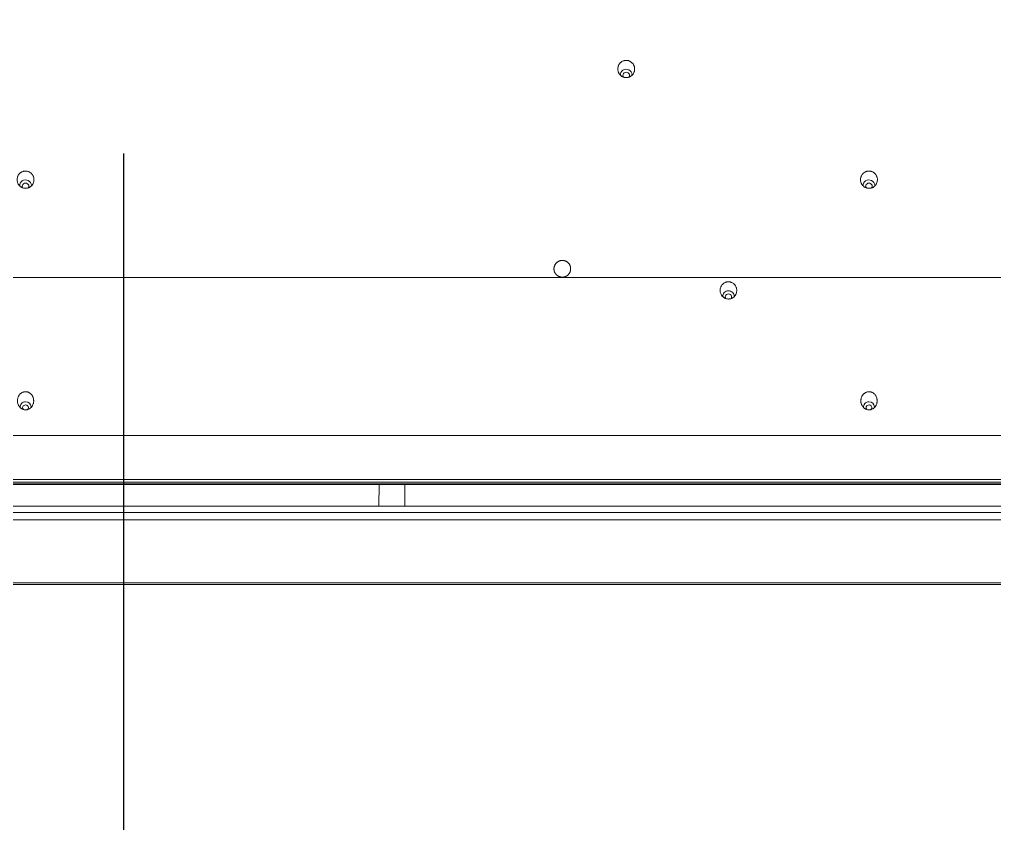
# Model space of a CAD drawing. Header units: inches. Extents: x 3778 to 56227, y -16914 to 35091.
# Drawn here: x 38908.3 to 39023.2, y -10695.9 to -10601.2 of the extents above; entities that cross this region are included whole.
import ezdxf

# ---------------------------------------------------------------- set-up
doc = ezdxf.new("R2010")
doc.units = ezdxf.units.IN
doc.header["$LTSCALE"] = 100
doc.header["$MEASUREMENT"] = 0
doc.linetypes.add('DH-HID2', pattern=[1.2, 0.8, -0.4])
doc.layers.add('2-con', color=2, linetype='Continuous')
doc.layers.add('FU-FURM', color=251, linetype='DH-HID2')
doc.layers.add('mark-B', color=2, linetype='Continuous', lineweight=20)

# ---------------------------------------------------------------- blocks, each defined once
blk = doc.blocks.new('cjscjdeh')
at = {"layer": 'FU-FURM', "color": 8}
blk.add_lwpolyline([(146783.52, 71606.88), (147918.52, 71606.88, -0.414214), (147938.52, 71586.88), (147938.52, 69426.88, -0.414214), (147918.52, 69406.88), (146783.52, 69406.88, -0.414214), (146763.52, 69426.88), (146763.52, 71586.88, -0.414214)], format="xyb", close=True, dxfattribs=at)
blk = doc.blocks.new('무풍1way 일반')
at = {"layer": 'mark-B'}
for p, q in [((-272.12, -402.05), (-272.13, -399.52)), ((-272.12, -402.05), (-272.13, -399.52)), ((-269.11, -402.05), (-269.09, -399.52)), ((-269.11, -402.05), (-269.09, -399.52))]:
    blk.add_line(p, q, dxfattribs=at)
for centre, major_axis, start_param, end_param in [((-326.84, -411.21), (-0.641, 0), 6.140244, 6.283185), ((-326.84, -411.21), (-0.641, 0), 0, 1.570794), ((-326.84, -411.11), (0.346, 0), 2.274711, 6.283185), ((-326.84, -411.21), (-0.641, 0), 1.570794, 3.322627), ((-326.84, -411.11), (0.346, 0), 0, 0.786376), ((-227.44, -411.21), (-0.641, 0), 6.140244, 6.283185), ((-227.44, -411.21), (-0.641, 0), 0, 1.570794), ((-227.44, -411.11), (0.346, 0), 2.274711, 6.283185), ((-227.44, -411.21), (-0.641, 0), 1.570794, 3.322627), ((-227.44, -411.11), (0.346, 0), 0, 0.786376), ((-310.28, -424.16), (0.372, 0), 2.50954, 6.283185), ((-310.28, -424.16), (0.372, 0), 0, 0.653554), ((-310.28, -424.26), (-0.666, 0), 6.13553, 6.283185), ((-310.28, -424.26), (-0.666, 0), 0, 1.5708), ((-310.28, -424.26), (-0.666, 0), 1.570794, 3.286499), ((-326.84, -437.3), (-0.681, 0), 6.121197, 6.283185), ((-326.84, -437.3), (-0.681, 0), 0, 3.287283), ((-326.84, -437.2), (0.387, 0), 2.50895, 6.283185), ((-326.84, -437.2), (0.387, 0), 0, 0.657572), ((-227.44, -437.3), (-0.681, 0), 6.121197, 6.283185), ((-227.44, -437.3), (-0.681, 0), 0, 3.287283), ((-227.44, -437.2), (0.387, 0), 2.50895, 6.283185), ((-227.44, -437.2), (0.387, 0), 0, 0.657668), ((-298.23, -450.34), (-0.681, 0), 0, 3.289247), ((-298.23, -450.34), (-0.681, 0), 6.147509, 6.283185), ((-298.23, -450.25), (0.387, 0), 2.532313, 6.283185), ((-298.23, -450.25), (0.387, 0), 0, 0.61448)]:
    blk.add_ellipse(centre, major_axis=major_axis, ratio=0.913545, start_param=start_param, end_param=end_param, dxfattribs=at)
for points, degree in [([(-425.15, -390.27), (-283.44, -390.27), (-141.72, -390.27), (0, -390.27)], 3), ([(-425.15, -390.27), (-283.44, -390.27), (-141.72, -390.27), (0, -390.27)], 3), ([(-426.89, -399.52), (-213.45, -399.52), (0, -399.52)], 2), ([(-426.89, -399.52), (-213.45, -399.52), (0, -399.52)], 2), ([(-427.34, -402.34), (-284.89, -402.34), (-142.45, -402.34), (0, -402.34)], 3), ([(0, -402.66), (-142.45, -402.66), (-284.89, -402.66), (-427.34, -402.66)], 3), ([(0, -407.82), (-145.51, -407.82), (-291.01, -407.82), (-436.52, -407.82)], 3), ([(0, -426.45), (-146.42, -426.45), (-292.84, -426.45), (-439.26, -426.45)], 3), ([(-290.03, -426.73), (-290.25, -426.54), (-290.83, -426.44), (-291.36, -426.68), (-291.68, -427.17), (-291.68, -427.46)], 2)]:
    blk.add_open_spline(points, degree=degree, dxfattribs=at)
for points, degree, knots in [([(0, -390.48), (-70.86, -390.48), (-141.72, -390.48), (-248.01, -390.48), (-301.15, -390.48), (-363.15, -390.48), (-394.15, -390.48), (-411.87, -390.48), (-420.73, -390.48), (-425.15, -390.48)], 3, [0, 0, 0, 0, 0.5, 0.5, 0.75, 0.875, 0.9375, 0.96875, 1, 1, 1, 1]), ([(0, -390.48), (-70.86, -390.48), (-141.72, -390.48), (-248.01, -390.48), (-301.15, -390.48), (-363.15, -390.48), (-394.15, -390.48), (-411.87, -390.48), (-420.73, -390.48), (-425.15, -390.48)], 3, [0, 0, 0, 0, 0.5, 0.5, 0.75, 0.875, 0.9375, 0.96875, 1, 1, 1, 1]), ([(-426.89, -398.74), (-422.45, -398.74), (-418, -398.74), (-409.11, -398.74), (-404.66, -398.74), (-391.32, -398.74), (-382.43, -398.74), (-355.74, -398.74), (-302.38, -398.74), (-249.02, -398.74), (-142.3, -398.74), (-71.15, -398.74), (0, -398.74)], 3, [0, 0, 0, 0, 0.03125, 0.03125, 0.0625, 0.0625, 0.125, 0.125, 0.25, 0.5, 0.5, 1, 1, 1, 1]), ([(-426.89, -398.74), (-422.45, -398.74), (-418, -398.74), (-409.11, -398.74), (-404.66, -398.74), (-391.32, -398.74), (-382.43, -398.74), (-355.74, -398.74), (-302.38, -398.74), (-249.02, -398.74), (-142.3, -398.74), (-71.15, -398.74), (0, -398.74)], 3, [0, 0, 0, 0, 0.03125, 0.03125, 0.0625, 0.0625, 0.125, 0.125, 0.25, 0.5, 0.5, 1, 1, 1, 1]), ([(0, -397.9), (-35.56, -397.9), (-106.68, -397.9), (-213.36, -397.9), (-302.26, -397.9), (-364.49, -397.9), (-395.6, -397.9), (-413.38, -397.9), (-422.27, -397.9), (-426.72, -397.9)], 3, [0, 0, 0, 0, 0.25, 0.5, 0.75, 0.875, 0.9375, 0.96875, 1, 1, 1, 1]), ([(0, -397.9), (-35.56, -397.9), (-106.68, -397.9), (-213.36, -397.9), (-302.26, -397.9), (-364.49, -397.9), (-395.6, -397.9), (-413.38, -397.9), (-422.27, -397.9), (-426.72, -397.9)], 3, [0, 0, 0, 0, 0.25, 0.5, 0.75, 0.875, 0.9375, 0.96875, 1, 1, 1, 1]), ([(-426.89, -402.05), (-422.44, -402.05), (-418, -402.05), (-409.1, -402.05), (-404.66, -402.05), (-391.32, -402.05), (-382.42, -402.05), (-355.74, -402.05), (-337.96, -402.05), (-284.59, -402.05), (-249.02, -402.05), (-142.3, -402.05), (-71.15, -402.05), (0, -402.05)], 3, [0, 0, 0, 0, 0.03125, 0.03125, 0.0625, 0.0625, 0.125, 0.125, 0.25, 0.25, 0.5, 0.5, 1, 1, 1, 1]), ([(0, -402.14), (-71.15, -402.14), (-142.3, -402.14), (-249.02, -402.14), (-284.59, -402.14), (-337.95, -402.14), (-355.74, -402.14), (-382.42, -402.14), (-391.31, -402.14), (-404.65, -402.14), (-409.1, -402.14), (-417.99, -402.14), (-422.44, -402.14), (-426.89, -402.14)], 3, [0, 0, 0, 0, 0.5, 0.5, 0.75, 0.75, 0.875, 0.875, 0.9375, 0.9375, 0.96875, 0.96875, 1, 1, 1, 1]), ([(-325.97, -411.49), (-325.94, -411.55), (-325.92, -411.61), (-325.9, -411.71), (-325.9, -411.74), (-325.89, -411.79), (-325.89, -411.81), (-325.89, -411.84), (-325.89, -411.86), (-325.88, -411.94), (-325.89, -412.01), (-325.9, -412.11), (-325.91, -412.14), (-325.92, -412.19), (-325.92, -412.2), (-325.93, -412.24), (-325.93, -412.25), (-325.96, -412.33), (-325.98, -412.39), (-326.03, -412.48), (-326.05, -412.51), (-326.07, -412.55), (-326.08, -412.57), (-326.1, -412.59), (-326.11, -412.61), (-326.16, -412.67), (-326.21, -412.72), (-326.28, -412.78), (-326.31, -412.8), (-326.35, -412.83), (-326.36, -412.84), (-326.39, -412.86), (-326.41, -412.87), (-326.48, -412.91), (-326.54, -412.93), (-326.64, -412.96), (-326.67, -412.97), (-326.73, -412.98), (-326.77, -412.98), (-326.87, -412.99), (-326.93, -412.98), (-327.02, -412.97), (-327.03, -412.96), (-327.06, -412.96), (-327.08, -412.95), (-327.13, -412.94), (-327.16, -412.93), (-327.22, -412.9), (-327.25, -412.89), (-327.31, -412.85), (-327.34, -412.83), (-327.42, -412.78), (-327.47, -412.73), (-327.56, -412.63), (-327.6, -412.58), (-327.65, -412.5), (-327.67, -412.47), (-327.69, -412.42), (-327.7, -412.41), (-327.71, -412.38), (-327.72, -412.36), (-327.75, -412.29), (-327.77, -412.22), (-327.78, -412.14), (-327.78, -412.12), (-327.79, -412.09), (-327.79, -412.07), (-327.8, -412.02), (-327.8, -411.99), (-327.8, -411.89), (-327.8, -411.83), (-327.79, -411.74), (-327.79, -411.73), (-327.78, -411.7), (-327.78, -411.68), (-327.77, -411.63), (-327.76, -411.6), (-327.73, -411.5), (-327.7, -411.44), (-327.67, -411.37), (-327.66, -411.35), (-327.64, -411.33), (-327.63, -411.31), (-327.61, -411.27), (-327.59, -411.24), (-327.53, -411.16), (-327.48, -411.12), (-327.42, -411.06), (-327.41, -411.05), (-327.38, -411.03), (-327.37, -411.02), (-327.32, -410.99), (-327.3, -410.97), (-327.21, -410.93), (-327.15, -410.9), (-327.07, -410.88), (-327.05, -410.87), (-327.02, -410.87), (-327, -410.86), (-326.95, -410.85), (-326.89, -410.85), (-326.82, -410.85), (-326.77, -410.85), (-326.75, -410.85), (-326.72, -410.86), (-326.71, -410.86), (-326.62, -410.87), (-326.56, -410.89), (-326.48, -410.93), (-326.47, -410.93), (-326.44, -410.95), (-326.39, -410.97), (-326.32, -411.02), (-326.27, -411.06), (-326.24, -411.09), (-326.22, -411.1), (-326.2, -411.13), (-326.19, -411.14), (-326.13, -411.2), (-326.09, -411.25), (-326.05, -411.32), (-326.04, -411.34), (-326.02, -411.37), (-326.01, -411.4), (-325.99, -411.43), (-325.98, -411.46), (-325.97, -411.47), (-325.97, -411.49)], 3, [0, 0, 0, 0, 0.03125, 0.03125, 0.046875, 0.046875, 0.054687, 0.054687, 0.0625, 0.0625, 0.09375, 0.09375, 0.109375, 0.109375, 0.117187, 0.117187, 0.125, 0.125, 0.15625, 0.15625, 0.171875, 0.171875, 0.179687, 0.179687, 0.1875, 0.1875, 0.21875, 0.21875, 0.234375, 0.234375, 0.242187, 0.242187, 0.25, 0.25, 0.28125, 0.28125, 0.296875, 0.296875, 0.3125, 0.3125, 0.34375, 0.34375, 0.351562, 0.351562, 0.359375, 0.359375, 0.375, 0.375, 0.390625, 0.390625, 0.40625, 0.40625, 0.4375, 0.4375, 0.46875, 0.46875, 0.484375, 0.484375, 0.492187, 0.492187, 0.5, 0.5, 0.53125, 0.53125, 0.539062, 0.539062, 0.546875, 0.546875, 0.5625, 0.5625, 0.59375, 0.59375, 0.601562, 0.601562, 0.609375, 0.609375, 0.625, 0.625, 0.65625, 0.65625, 0.664062, 0.664062, 0.671875, 0.671875, 0.6875, 0.6875, 0.71875, 0.71875, 0.726562, 0.726562, 0.734375, 0.734375, 0.75, 0.75, 0.78125, 0.78125, 0.789062, 0.789062, 0.796875, 0.796875, 0.8125, 0.828125, 0.828125, 0.835937, 0.835937, 0.84375, 0.84375, 0.875, 0.875, 0.882812, 0.882812, 0.890625, 0.90625, 0.921875, 0.921875, 0.929687, 0.929687, 0.9375, 0.9375, 0.96875, 0.96875, 0.976562, 0.976562, 0.984375, 0.992187, 0.992187, 1, 1, 1, 1]), ([(-226.56, -411.49), (-226.53, -411.55), (-226.51, -411.61), (-226.49, -411.71), (-226.49, -411.74), (-226.48, -411.79), (-226.48, -411.81), (-226.48, -411.84), (-226.48, -411.86), (-226.48, -411.94), (-226.48, -412.01), (-226.49, -412.11), (-226.5, -412.14), (-226.51, -412.19), (-226.51, -412.2), (-226.52, -412.24), (-226.52, -412.25), (-226.55, -412.33), (-226.57, -412.39), (-226.62, -412.48), (-226.64, -412.51), (-226.66, -412.55), (-226.67, -412.57), (-226.69, -412.59), (-226.7, -412.61), (-226.75, -412.67), (-226.8, -412.72), (-226.87, -412.78), (-226.9, -412.8), (-226.94, -412.83), (-226.95, -412.84), (-226.98, -412.86), (-227, -412.87), (-227.07, -412.91), (-227.13, -412.93), (-227.23, -412.96), (-227.26, -412.97), (-227.33, -412.98), (-227.36, -412.98), (-227.46, -412.99), (-227.52, -412.98), (-227.61, -412.97), (-227.62, -412.96), (-227.66, -412.96), (-227.67, -412.95), (-227.72, -412.94), (-227.75, -412.93), (-227.81, -412.9), (-227.84, -412.89), (-227.9, -412.85), (-227.93, -412.83), (-228.01, -412.78), (-228.06, -412.73), (-228.15, -412.63), (-228.19, -412.58), (-228.24, -412.5), (-228.26, -412.47), (-228.28, -412.42), (-228.29, -412.41), (-228.3, -412.38), (-228.31, -412.36), (-228.34, -412.29), (-228.36, -412.22), (-228.37, -412.14), (-228.38, -412.12), (-228.38, -412.09), (-228.38, -412.07), (-228.39, -412.02), (-228.39, -411.99), (-228.4, -411.89), (-228.39, -411.83), (-228.38, -411.74), (-228.38, -411.73), (-228.37, -411.7), (-228.37, -411.68), (-228.36, -411.63), (-228.35, -411.6), (-228.32, -411.5), (-228.3, -411.44), (-228.26, -411.37), (-228.25, -411.35), (-228.23, -411.33), (-228.22, -411.31), (-228.2, -411.27), (-228.18, -411.24), (-228.12, -411.16), (-228.07, -411.12), (-228.01, -411.06), (-228, -411.05), (-227.97, -411.03), (-227.96, -411.02), (-227.92, -410.99), (-227.89, -410.97), (-227.8, -410.93), (-227.74, -410.9), (-227.66, -410.88), (-227.64, -410.87), (-227.61, -410.87), (-227.59, -410.86), (-227.55, -410.85), (-227.48, -410.85), (-227.41, -410.85), (-227.36, -410.85), (-227.35, -410.85), (-227.31, -410.86), (-227.3, -410.86), (-227.21, -410.87), (-227.15, -410.89), (-227.07, -410.93), (-227.06, -410.93), (-227.03, -410.95), (-226.99, -410.97), (-226.92, -411.02), (-226.86, -411.06), (-226.83, -411.09), (-226.81, -411.1), (-226.79, -411.13), (-226.78, -411.14), (-226.72, -411.2), (-226.68, -411.25), (-226.64, -411.32), (-226.63, -411.34), (-226.61, -411.37), (-226.6, -411.4), (-226.58, -411.43), (-226.57, -411.46), (-226.56, -411.47), (-226.56, -411.49)], 3, [0, 0, 0, 0, 0.03125, 0.03125, 0.046875, 0.046875, 0.054687, 0.054687, 0.0625, 0.0625, 0.09375, 0.09375, 0.109375, 0.109375, 0.117187, 0.117187, 0.125, 0.125, 0.15625, 0.15625, 0.171875, 0.171875, 0.179687, 0.179687, 0.1875, 0.1875, 0.21875, 0.21875, 0.234375, 0.234375, 0.242187, 0.242187, 0.25, 0.25, 0.28125, 0.28125, 0.296875, 0.296875, 0.3125, 0.3125, 0.34375, 0.34375, 0.351563, 0.351563, 0.359375, 0.359375, 0.375, 0.375, 0.390625, 0.390625, 0.40625, 0.40625, 0.4375, 0.4375, 0.46875, 0.46875, 0.484375, 0.484375, 0.492188, 0.492188, 0.5, 0.5, 0.53125, 0.53125, 0.539063, 0.539063, 0.546875, 0.546875, 0.5625, 0.5625, 0.59375, 0.59375, 0.601563, 0.601563, 0.609375, 0.609375, 0.625, 0.625, 0.65625, 0.65625, 0.664063, 0.664063, 0.671875, 0.671875, 0.6875, 0.6875, 0.71875, 0.71875, 0.726563, 0.726563, 0.734375, 0.734375, 0.75, 0.75, 0.78125, 0.78125, 0.789063, 0.789063, 0.796875, 0.796875, 0.8125, 0.828125, 0.828125, 0.835938, 0.835938, 0.84375, 0.84375, 0.875, 0.875, 0.882813, 0.882813, 0.890625, 0.90625, 0.921875, 0.921875, 0.929688, 0.929688, 0.9375, 0.9375, 0.96875, 0.96875, 0.976563, 0.976563, 0.984375, 0.992188, 0.992188, 1, 1, 1, 1]), ([(-309.45, -424.36), (-309.42, -424.42), (-309.39, -424.48), (-309.34, -424.6), (-309.33, -424.66), (-309.31, -424.74), (-309.31, -424.76), (-309.3, -424.79), (-309.3, -424.84), (-309.29, -424.92), (-309.3, -424.98), (-309.3, -425.03), (-309.3, -425.05), (-309.31, -425.08), (-309.31, -425.1), (-309.33, -425.18), (-309.34, -425.24), (-309.38, -425.33), (-309.39, -425.36), (-309.42, -425.4), (-309.42, -425.42), (-309.44, -425.45), (-309.45, -425.46), (-309.49, -425.53), (-309.53, -425.58), (-309.6, -425.65), (-309.62, -425.67), (-309.67, -425.72), (-309.7, -425.74), (-309.78, -425.79), (-309.84, -425.82), (-309.93, -425.86), (-309.96, -425.88), (-310.02, -425.9), (-310.08, -425.91), (-310.15, -425.92), (-310.2, -425.93), (-310.21, -425.93), (-310.25, -425.93), (-310.26, -425.93), (-310.34, -425.93), (-310.41, -425.92), (-310.51, -425.9), (-310.54, -425.89), (-310.6, -425.87), (-310.63, -425.86), (-310.72, -425.82), (-310.78, -425.79), (-310.84, -425.74), (-310.86, -425.73), (-310.88, -425.71), (-310.92, -425.68), (-310.98, -425.62), (-311.02, -425.58), (-311.05, -425.54), (-311.06, -425.52), (-311.08, -425.5), (-311.09, -425.48), (-311.13, -425.41), (-311.16, -425.36), (-311.2, -425.26), (-311.21, -425.23), (-311.23, -425.17), (-311.23, -425.14), (-311.25, -425.04), (-311.26, -424.98), (-311.26, -424.88), (-311.25, -424.85), (-311.25, -424.78), (-311.24, -424.75), (-311.23, -424.65), (-311.21, -424.59), (-311.18, -424.52), (-311.17, -424.5), (-311.16, -424.47), (-311.14, -424.43), (-311.1, -424.36), (-311.06, -424.3), (-311.03, -424.27), (-311.02, -424.25), (-311, -424.23), (-310.99, -424.22), (-310.93, -424.16), (-310.88, -424.11), (-310.8, -424.06), (-310.77, -424.04), (-310.73, -424.02), (-310.71, -424.01), (-310.69, -423.99), (-310.67, -423.99), (-310.6, -423.95), (-310.53, -423.93), (-310.45, -423.92), (-310.44, -423.91), (-310.4, -423.91), (-310.39, -423.91), (-310.34, -423.9), (-310.31, -423.9), (-310.21, -423.9), (-310.14, -423.91), (-310.05, -423.93), (-310.01, -423.94), (-309.95, -423.96), (-309.89, -423.98), (-309.83, -424.01), (-309.79, -424.03), (-309.77, -424.04), (-309.75, -424.06), (-309.73, -424.07), (-309.67, -424.12), (-309.62, -424.16), (-309.55, -424.23), (-309.53, -424.26), (-309.49, -424.31), (-309.47, -424.34), (-309.45, -424.36)], 3, [0, 0, 0, 0, 0.03125, 0.03125, 0.0625, 0.0625, 0.070312, 0.070312, 0.078125, 0.09375, 0.109375, 0.109375, 0.117187, 0.117187, 0.125, 0.125, 0.15625, 0.15625, 0.171875, 0.171875, 0.179687, 0.179687, 0.1875, 0.1875, 0.21875, 0.21875, 0.234375, 0.234375, 0.25, 0.25, 0.28125, 0.28125, 0.296875, 0.296875, 0.3125, 0.328125, 0.328125, 0.335937, 0.335937, 0.34375, 0.34375, 0.375, 0.375, 0.390625, 0.390625, 0.40625, 0.40625, 0.4375, 0.4375, 0.445312, 0.445312, 0.453125, 0.46875, 0.484375, 0.484375, 0.492187, 0.492187, 0.5, 0.5, 0.53125, 0.53125, 0.546875, 0.546875, 0.5625, 0.5625, 0.59375, 0.59375, 0.609375, 0.609375, 0.625, 0.625, 0.65625, 0.65625, 0.664062, 0.664062, 0.671875, 0.6875, 0.703125, 0.703125, 0.710937, 0.710937, 0.71875, 0.71875, 0.75, 0.75, 0.765625, 0.765625, 0.773437, 0.773437, 0.78125, 0.78125, 0.8125, 0.8125, 0.820312, 0.820312, 0.828125, 0.828125, 0.84375, 0.84375, 0.875, 0.875, 0.890625, 0.890625, 0.90625, 0.921875, 0.921875, 0.929687, 0.929687, 0.9375, 0.9375, 0.96875, 0.96875, 0.984375, 0.984375, 1, 1, 1, 1]), ([(-291.68, -427.46), (-291.68, -427.85), (-291.15, -428.42), (-290.37, -428.47), (-289.77, -427.97), (-289.69, -427.33), (-289.84, -426.91), (-290.03, -426.73)], 2, [0, 0, 0, 0.187857, 0.375715, 0.563572, 0.751429, 0.875715, 1, 1, 1]), ([(-327.84, -437.9), (-327.83, -437.83), (-327.81, -437.7), (-327.77, -437.58), (-327.74, -437.5), (-327.73, -437.49), (-327.71, -437.46), (-327.69, -437.42), (-327.65, -437.35), (-327.6, -437.3), (-327.57, -437.26), (-327.56, -437.25), (-327.54, -437.22), (-327.53, -437.21), (-327.47, -437.16), (-327.41, -437.12), (-327.33, -437.06), (-327.3, -437.05), (-327.26, -437.03), (-327.24, -437.02), (-327.21, -437.01), (-327.19, -437), (-327.12, -436.97), (-327.05, -436.96), (-326.97, -436.94), (-326.95, -436.94), (-326.92, -436.94), (-326.9, -436.94), (-326.85, -436.94), (-326.82, -436.94), (-326.72, -436.94), (-326.66, -436.95), (-326.53, -436.99), (-326.47, -437.01), (-326.38, -437.05), (-326.35, -437.07), (-326.31, -437.1), (-326.29, -437.11), (-326.27, -437.13), (-326.25, -437.14), (-326.19, -437.19), (-326.14, -437.23), (-326.09, -437.29), (-326.08, -437.31), (-326.06, -437.33), (-326.05, -437.35), (-326.02, -437.39), (-326, -437.42), (-325.95, -437.5), (-325.92, -437.56), (-325.88, -437.69), (-325.87, -437.75), (-325.85, -437.85), (-325.85, -437.88), (-325.85, -437.95), (-325.85, -437.98), (-325.85, -438.08), (-325.86, -438.14), (-325.89, -438.24), (-325.9, -438.27), (-325.91, -438.31), (-325.92, -438.33), (-325.93, -438.36), (-325.94, -438.38), (-325.97, -438.45), (-326.01, -438.51), (-326.05, -438.57), (-326.06, -438.59), (-326.08, -438.61), (-326.09, -438.62), (-326.13, -438.66), (-326.15, -438.69), (-326.22, -438.75), (-326.27, -438.79), (-326.35, -438.84), (-326.36, -438.84), (-326.39, -438.86), (-326.43, -438.88), (-326.51, -438.92), (-326.57, -438.93), (-326.62, -438.95), (-326.64, -438.95), (-326.67, -438.96), (-326.69, -438.96), (-326.77, -438.97), (-326.83, -438.98), (-326.93, -438.97), (-326.97, -438.97), (-327.03, -438.96), (-327.06, -438.95), (-327.16, -438.92), (-327.22, -438.9), (-327.3, -438.86), (-327.31, -438.85), (-327.34, -438.84), (-327.38, -438.81), (-327.45, -438.76), (-327.5, -438.72), (-327.55, -438.68), (-327.57, -438.65), (-327.64, -438.58), (-327.67, -438.52), (-327.71, -438.45), (-327.72, -438.44), (-327.74, -438.41), (-327.74, -438.39), (-327.76, -438.35), (-327.77, -438.32), (-327.81, -438.22), (-327.82, -438.16), (-327.83, -438.06), (-327.84, -438.03), (-327.84, -437.96), (-327.84, -437.93), (-327.84, -437.9)], 3, [0, 0, 0, 0, 0.03125, 0.0625, 0.0625, 0.070312, 0.070312, 0.078125, 0.09375, 0.109375, 0.109375, 0.117187, 0.117187, 0.125, 0.125, 0.15625, 0.15625, 0.171875, 0.171875, 0.179688, 0.179688, 0.1875, 0.1875, 0.21875, 0.21875, 0.226563, 0.226563, 0.234375, 0.234375, 0.25, 0.25, 0.28125, 0.28125, 0.3125, 0.3125, 0.328125, 0.328125, 0.335938, 0.335938, 0.34375, 0.34375, 0.375, 0.375, 0.382813, 0.382813, 0.390625, 0.390625, 0.40625, 0.40625, 0.4375, 0.4375, 0.46875, 0.46875, 0.484375, 0.484375, 0.5, 0.5, 0.53125, 0.53125, 0.546875, 0.546875, 0.554688, 0.554688, 0.5625, 0.5625, 0.59375, 0.59375, 0.601563, 0.601563, 0.609375, 0.609375, 0.625, 0.625, 0.65625, 0.65625, 0.664063, 0.664063, 0.671875, 0.6875, 0.703125, 0.703125, 0.710937, 0.710937, 0.71875, 0.71875, 0.75, 0.75, 0.765625, 0.765625, 0.78125, 0.78125, 0.8125, 0.8125, 0.820313, 0.820313, 0.828125, 0.84375, 0.859375, 0.859375, 0.875, 0.875, 0.90625, 0.90625, 0.914063, 0.914063, 0.921875, 0.921875, 0.9375, 0.9375, 0.96875, 0.96875, 0.984375, 0.984375, 1, 1, 1, 1]), ([(-228.43, -437.9), (-228.43, -437.83), (-228.41, -437.7), (-228.36, -437.58), (-228.33, -437.5), (-228.32, -437.49), (-228.31, -437.46), (-228.28, -437.42), (-228.24, -437.35), (-228.2, -437.3), (-228.16, -437.26), (-228.15, -437.25), (-228.13, -437.22), (-228.12, -437.21), (-228.06, -437.16), (-228, -437.12), (-227.92, -437.06), (-227.89, -437.05), (-227.85, -437.03), (-227.83, -437.02), (-227.8, -437.01), (-227.79, -437), (-227.71, -436.97), (-227.64, -436.96), (-227.56, -436.94), (-227.55, -436.94), (-227.51, -436.94), (-227.5, -436.94), (-227.45, -436.94), (-227.41, -436.94), (-227.31, -436.94), (-227.25, -436.95), (-227.12, -436.99), (-227.06, -437.01), (-226.97, -437.05), (-226.94, -437.07), (-226.9, -437.1), (-226.88, -437.11), (-226.86, -437.13), (-226.84, -437.14), (-226.78, -437.19), (-226.73, -437.23), (-226.68, -437.29), (-226.67, -437.31), (-226.65, -437.33), (-226.64, -437.35), (-226.61, -437.39), (-226.59, -437.42), (-226.54, -437.5), (-226.52, -437.56), (-226.47, -437.69), (-226.46, -437.75), (-226.45, -437.85), (-226.44, -437.88), (-226.44, -437.95), (-226.44, -437.98), (-226.45, -438.08), (-226.45, -438.14), (-226.48, -438.24), (-226.49, -438.27), (-226.5, -438.31), (-226.51, -438.33), (-226.52, -438.36), (-226.53, -438.38), (-226.56, -438.45), (-226.6, -438.51), (-226.64, -438.57), (-226.65, -438.59), (-226.67, -438.61), (-226.69, -438.62), (-226.72, -438.66), (-226.74, -438.69), (-226.81, -438.75), (-226.87, -438.79), (-226.94, -438.84), (-226.95, -438.84), (-226.98, -438.86), (-227.02, -438.88), (-227.1, -438.92), (-227.16, -438.93), (-227.21, -438.95), (-227.23, -438.95), (-227.26, -438.96), (-227.28, -438.96), (-227.36, -438.97), (-227.43, -438.98), (-227.52, -438.97), (-227.56, -438.97), (-227.62, -438.96), (-227.66, -438.95), (-227.75, -438.92), (-227.81, -438.9), (-227.89, -438.86), (-227.9, -438.85), (-227.93, -438.84), (-227.97, -438.81), (-228.04, -438.76), (-228.09, -438.72), (-228.14, -438.68), (-228.16, -438.65), (-228.23, -438.58), (-228.26, -438.52), (-228.3, -438.45), (-228.31, -438.44), (-228.33, -438.41), (-228.33, -438.39), (-228.35, -438.35), (-228.37, -438.32), (-228.4, -438.22), (-228.41, -438.16), (-228.43, -438.06), (-228.43, -438.03), (-228.43, -437.96), (-228.43, -437.93), (-228.43, -437.9)], 3, [0, 0, 0, 0, 0.03125, 0.0625, 0.0625, 0.070312, 0.070312, 0.078125, 0.09375, 0.109375, 0.109375, 0.117187, 0.117187, 0.125, 0.125, 0.15625, 0.15625, 0.171875, 0.171875, 0.179687, 0.179687, 0.1875, 0.1875, 0.21875, 0.21875, 0.226562, 0.226562, 0.234375, 0.234375, 0.25, 0.25, 0.28125, 0.28125, 0.3125, 0.3125, 0.328125, 0.328125, 0.335937, 0.335937, 0.34375, 0.34375, 0.375, 0.375, 0.382812, 0.382812, 0.390625, 0.390625, 0.40625, 0.40625, 0.4375, 0.4375, 0.46875, 0.46875, 0.484375, 0.484375, 0.5, 0.5, 0.53125, 0.53125, 0.546875, 0.546875, 0.554687, 0.554687, 0.5625, 0.5625, 0.59375, 0.59375, 0.601562, 0.601562, 0.609375, 0.609375, 0.625, 0.625, 0.65625, 0.65625, 0.664062, 0.664062, 0.671875, 0.6875, 0.703125, 0.703125, 0.710937, 0.710937, 0.71875, 0.71875, 0.75, 0.75, 0.765625, 0.765625, 0.78125, 0.78125, 0.8125, 0.8125, 0.820312, 0.820312, 0.828125, 0.84375, 0.859375, 0.859375, 0.875, 0.875, 0.90625, 0.90625, 0.914062, 0.914062, 0.921875, 0.921875, 0.9375, 0.9375, 0.96875, 0.96875, 0.984375, 0.984375, 1, 1, 1, 1]), ([(-299.22, -450.94), (-299.22, -450.88), (-299.21, -450.81), (-299.18, -450.72), (-299.17, -450.69), (-299.16, -450.64), (-299.15, -450.62), (-299.14, -450.59), (-299.13, -450.58), (-299.1, -450.5), (-299.07, -450.45), (-299.01, -450.37), (-298.99, -450.34), (-298.95, -450.31), (-298.94, -450.29), (-298.92, -450.27), (-298.91, -450.26), (-298.85, -450.2), (-298.8, -450.16), (-298.73, -450.12), (-298.71, -450.11), (-298.68, -450.1), (-298.67, -450.09), (-298.62, -450.07), (-298.59, -450.05), (-298.5, -450.02), (-298.44, -450), (-298.35, -449.99), (-298.34, -449.99), (-298.3, -449.99), (-298.25, -449.98), (-298.17, -449.98), (-298.11, -449.99), (-298.06, -450), (-298.04, -450), (-298.01, -450.01), (-297.99, -450.01), (-297.91, -450.03), (-297.85, -450.06), (-297.78, -450.09), (-297.76, -450.1), (-297.73, -450.12), (-297.72, -450.12), (-297.68, -450.15), (-297.62, -450.19), (-297.57, -450.23), (-297.53, -450.28), (-297.5, -450.3), (-297.44, -450.38), (-297.4, -450.43), (-297.35, -450.51), (-297.34, -450.54), (-297.32, -450.59), (-297.31, -450.6), (-297.3, -450.63), (-297.29, -450.65), (-297.27, -450.73), (-297.25, -450.79), (-297.24, -450.87), (-297.24, -450.89), (-297.23, -450.92), (-297.23, -450.94), (-297.23, -450.98), (-297.23, -451.02), (-297.24, -451.11), (-297.25, -451.18), (-297.27, -451.27), (-297.28, -451.31), (-297.3, -451.37), (-297.31, -451.4), (-297.35, -451.49), (-297.39, -451.54), (-297.44, -451.61), (-297.45, -451.62), (-297.47, -451.65), (-297.5, -451.69), (-297.55, -451.74), (-297.6, -451.79), (-297.64, -451.82), (-297.66, -451.83), (-297.68, -451.85), (-297.7, -451.85), (-297.77, -451.9), (-297.83, -451.93), (-297.92, -451.96), (-297.95, -451.97), (-298.02, -451.99), (-298.05, -451.99), (-298.15, -452.01), (-298.21, -452.01), (-298.3, -452.01), (-298.31, -452), (-298.35, -452), (-298.4, -451.99), (-298.48, -451.98), (-298.54, -451.96), (-298.59, -451.94), (-298.6, -451.93), (-298.63, -451.92), (-298.65, -451.91), (-298.72, -451.88), (-298.78, -451.84), (-298.85, -451.78), (-298.88, -451.76), (-298.93, -451.71), (-298.95, -451.69), (-299.01, -451.62), (-299.05, -451.56), (-299.09, -451.49), (-299.1, -451.48), (-299.12, -451.45), (-299.14, -451.4), (-299.17, -451.33), (-299.19, -451.27), (-299.2, -451.22), (-299.2, -451.2), (-299.21, -451.17), (-299.21, -451.15), (-299.22, -451.07), (-299.22, -451.01), (-299.22, -450.94)], 3, [0, 0, 0, 0, 0.03125, 0.03125, 0.046875, 0.046875, 0.054688, 0.054688, 0.0625, 0.0625, 0.09375, 0.09375, 0.109375, 0.109375, 0.117188, 0.117188, 0.125, 0.125, 0.15625, 0.15625, 0.164063, 0.164063, 0.171875, 0.171875, 0.1875, 0.1875, 0.21875, 0.21875, 0.226562, 0.226562, 0.234375, 0.25, 0.265625, 0.265625, 0.273437, 0.273437, 0.28125, 0.28125, 0.3125, 0.3125, 0.320312, 0.320312, 0.328125, 0.328125, 0.34375, 0.359375, 0.359375, 0.375, 0.375, 0.40625, 0.40625, 0.421875, 0.421875, 0.429687, 0.429687, 0.4375, 0.4375, 0.46875, 0.46875, 0.476562, 0.476562, 0.484375, 0.484375, 0.5, 0.5, 0.53125, 0.53125, 0.546875, 0.546875, 0.5625, 0.5625, 0.59375, 0.59375, 0.601562, 0.601562, 0.609375, 0.625, 0.640625, 0.640625, 0.648437, 0.648437, 0.65625, 0.65625, 0.6875, 0.6875, 0.703125, 0.703125, 0.71875, 0.71875, 0.75, 0.75, 0.757812, 0.757812, 0.765625, 0.78125, 0.796875, 0.796875, 0.804687, 0.804687, 0.8125, 0.8125, 0.84375, 0.84375, 0.859375, 0.859375, 0.875, 0.875, 0.90625, 0.90625, 0.914062, 0.914062, 0.921875, 0.9375, 0.953125, 0.953125, 0.960937, 0.960937, 0.96875, 0.96875, 1, 1, 1, 1])]:
    blk.add_open_spline(points, degree=degree, knots=knots, dxfattribs=at)
blk = doc.blocks.new('dpdjzjs')
at = {"layer": 'mark-B', "rotation": 180}
blk.add_blockref('무풍1way 일반', (174652.41, 90772.44), dxfattribs=at)

msp = doc.modelspace()

# ---------------------------------------------------------------- block references
msp.add_blockref('cjscjdeh', (-107842.97, -80843.84))
at = {"layer": '2-con'}
msp.add_blockref('dpdjzjs', (-135970.86, -101830.44), dxfattribs=at)

doc.saveas('drawing.dxf')
